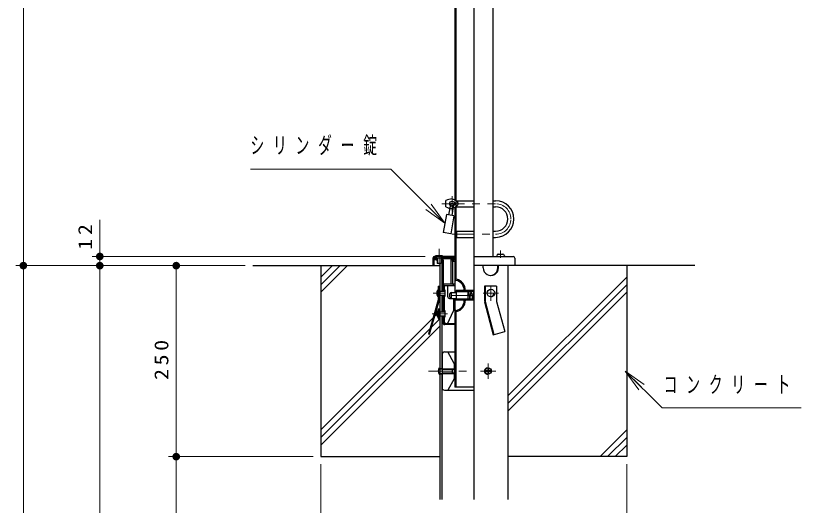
# Model space of a CAD drawing. Units: millimetres on the paper, scale 1:10. Extents: x -365 to 12, y -47 to 257.
# Drawn here: x -293.7 to -190.9, y 122.1 to 186.2 of the extents above; entities that cross this region are included whole.
import ezdxf

# ---------------------------------------------------------------- set-up
doc = ezdxf.new("R2010")
doc.units = ezdxf.units.MM
doc.linetypes.add('USER2', pattern=[6, 3, -1, 1, -1])
doc.layers.add('LY_1', color=3, linetype='Continuous', lineweight=25)
doc.styles.add('ＭＳ ゴシック', font='')
doc.styles.get('ＭＳ ゴシック').set_extended_font_data('MS Gothic')

# ---------------------------------------------------------------- blocks, each defined once
blk = doc.blocks.new('filled_dot')
at = {"color": 0, "linetype": 'Continuous', "lineweight": -2, "const_width": 1.25}
blk.add_lwpolyline([(-0.625, 0, 1), (0.625, 0, 1)], format="xyb", close=True, dxfattribs=at)

msp = doc.modelspace()

# ---------------------------------------------------------------- linework, layer by layer
at = {"layer": 'LY_1'}
for p, q in [((-233.754, 229.604), (-233.754, 122.871)), ((-236.254, 214.654), (-236.254, 162.074)), ((-236.104, 214.654), (-236.104, 161.974)), ((-231.254, 214.654), (-231.254, 154.674)), ((-237.404, 161.154), (-237.404, 162.004)), ((-236.794, 161.484), (-237.044, 160.104)), ((-236.404, 161.414), (-236.644, 160.034)), ((-236.599, 162.201), (-236.47, 162.168)), ((-236.47, 162.168), (-236.345, 162.121)), ((-236.345, 162.121), (-236.226, 162.059)), ((-236.254, 162.224), (-236.104, 162.224)), ((-236.226, 162.059), (-236.114, 161.987)), ((-236.114, 161.987), (-236.008, 161.905)), ((-236.104, 161.974), (-233.754, 161.974)), ((-236.104, 161.874), (-236.104, 161.574)), ((-236.104, 161.574), (-236.104, 161.274)), ((-236.008, 161.905), (-235.912, 161.812)), ((-235.912, 161.812), (-235.834, 161.704)), ((-235.834, 161.448), (-235.912, 161.34)), ((-235.835, 161.704), (-235.799, 161.576)), ((-235.799, 161.576), (-235.834, 161.448)), ((-231.254, 161.974), (-230.904, 161.974)), ((-236.47, 160.984), (-236.599, 160.951)), ((-236.345, 161.031), (-236.47, 160.984)), ((-236.226, 161.093), (-236.345, 161.031)), ((-236.254, 161.084), (-236.254, 149.974)), ((-236.254, 160.924), (-236.104, 160.924)), ((-236.114, 161.165), (-236.226, 161.093)), ((-236.008, 161.247), (-236.114, 161.165)), ((-236.104, 161.174), (-236.104, 151.794)), ((-236.104, 161.174), (-233.754, 161.174)), ((-235.912, 161.34), (-236.008, 161.247)), ((-231.254, 161.174), (-230.904, 161.174)), ((-237.334, 160.164), (-237.754, 157.794)), ((-236.354, 159.984), (-237.334, 160.164)), ((-236.354, 159.984), (-236.764, 157.624)), ((-236.764, 157.624), (-237.754, 157.794)), ((-236.004, 157.974), (-236.104, 157.874)), ((-236.004, 157.174), (-236.104, 157.274)), ((-236.004, 157.974), (-236.004, 157.174)), ((-236.004, 157.974), (-233.754, 157.974)), ((-231.254, 157.974), (-230.904, 157.974)), ((-236.004, 157.174), (-233.754, 157.174)), ((-231.254, 157.174), (-230.904, 157.174)), ((-239.104, 154.454), (-239.104, 153.474)), ((-238.984, 154.454), (-238.984, 153.474)), ((-238.554, 154.374), (-238.954, 154.374)), ((-238.954, 154.374), (-238.954, 154.254)), ((-238.674, 154.254), (-238.954, 154.254)), ((-238.844, 154.674), (-238.884, 154.674)), ((-238.844, 154.554), (-238.884, 154.554)), ((-238.844, 154.554), (-238.664, 154.374)), ((-238.764, 154.644), (-238.604, 154.474)), ((-238.754, 154.674), (-238.754, 154.774)), ((-237.854, 154.774), (-238.754, 154.774)), ((-238.754, 154.674), (-238.554, 154.474)), ((-237.854, 154.674), (-238.754, 154.674)), ((-238.674, 154.254), (-238.674, 154.174)), ((-238.554, 154.174), (-238.674, 154.174)), ((-238.604, 154.474), (-238.004, 154.474)), ((-238.554, 154.474), (-238.554, 153.774)), ((-238.554, 154.254), (-238.554, 154.174)), ((-237.854, 154.674), (-238.054, 154.474)), ((-238.054, 154.474), (-238.054, 153.774)), ((-236.434, 154.374), (-238.054, 154.374)), ((-238.054, 154.254), (-238.054, 154.174)), ((-238.054, 154.174), (-237.934, 154.174)), ((-237.834, 154.644), (-238.004, 154.474)), ((-237.754, 154.554), (-237.934, 154.374)), ((-237.934, 154.254), (-237.874, 154.254)), ((-237.934, 154.254), (-237.934, 154.174)), ((-237.934, 154.174), (-237.934, 150.124)), ((-237.874, 154.254), (-237.874, 150.124)), ((-237.854, 154.674), (-237.854, 154.774)), ((-236.254, 154.674), (-237.754, 154.674)), ((-236.524, 154.554), (-237.754, 154.554)), ((-237.754, 154.254), (-237.754, 150.124)), ((-236.754, 154.274), (-236.754, 151.074)), ((-236.754, 154.274), (-236.464, 154.274)), ((-236.554, 154.274), (-236.554, 151.074)), ((-236.524, 154.074), (-236.424, 154.424)), ((-236.404, 154.044), (-236.304, 154.394)), ((-236.344, 154.274), (-236.254, 154.274)), ((-236.254, 154.554), (-236.324, 154.554)), ((-236.314, 154.374), (-236.254, 154.374)), ((-233.754, 154.674), (-228.624, 154.674)), ((-230.754, 154.774), (-230.754, 154.674)), ((-230.554, 154.974), (-229.954, 154.974)), ((-229.754, 154.774), (-229.754, 154.674)), ((-228.404, 154.454), (-228.404, 153.474)), ((-262.684, 153.474), (-238.204, 153.474)), ((-253.754, 153.474), (-253.754, 128.474)), ((-238.054, 153.774), (-238.554, 153.774)), ((-238.204, 153.774), (-238.204, 122.871)), ((-236.524, 154.074), (-236.404, 154.044)), ((-236.404, 154.044), (-236.254, 154.044)), ((-204.824, 153.474), (-233.754, 153.474)), ((-232.524, 153.174), (-232.524, 153.474)), ((-230.624, 153.174), (-230.624, 153.474)), ((-230.524, 153.174), (-230.524, 153.474)), ((-229.304, 153.474), (-229.304, 122.871)), ((-213.754, 153.474), (-213.754, 128.474)), ((-237.704, 151.074), (-236.474, 151.074)), ((-237.704, 151.074), (-237.704, 150.874)), ((-236.474, 151.074), (-236.254, 151.074)), ((-236.474, 151.074), (-236.474, 150.874)), ((-238.504, 150.274), (-238.404, 150.274)), ((-238.404, 150.774), (-238.404, 148.994)), ((-238.404, 150.774), (-238.304, 150.774)), ((-238.304, 150.774), (-238.304, 148.974)), ((-238.304, 150.504), (-238.204, 150.504)), ((-238.204, 150.124), (-237.654, 150.124)), ((-237.874, 150.124), (-237.754, 150.124)), ((-237.704, 150.874), (-236.474, 150.874)), ((-237.554, 150.304), (-237.654, 150.124)), ((-237.624, 150.874), (-236.404, 150.874)), ((-237.624, 150.874), (-237.624, 150.194)), ((-237.554, 150.304), (-237.554, 149.444)), ((-237.194, 150.874), (-237.194, 149.474)), ((-236.474, 150.874), (-236.254, 150.874)), ((-236.154, 150.094), (-236.054, 150.214)), ((-236.154, 150.094), (-236.154, 150.034)), ((-233.754, 150.214), (-236.054, 150.214)), ((-233.754, 150.094), (-236.054, 150.094)), ((-236.054, 150.094), (-236.054, 149.064)), ((-236.054, 150.074), (-234.554, 150.074)), ((-235.004, 150.214), (-234.854, 150.214)), ((-234.554, 149.574), (-234.454, 150.094)), ((-234.554, 150.074), (-234.554, 149.074)), ((-234.454, 150.094), (-234.274, 149.064)), ((-234.274, 149.064), (-234.094, 150.094)), ((-234.094, 150.094), (-233.914, 149.064)), ((-232.374, 150.774), (-232.374, 148.774)), ((-230.774, 150.774), (-232.374, 150.774)), ((-232.274, 150.774), (-232.274, 148.774)), ((-230.774, 150.774), (-230.774, 148.774)), ((-238.504, 149.474), (-238.404, 149.474)), ((-238.304, 149.244), (-238.204, 149.244)), ((-238.204, 149.624), (-237.654, 149.624)), ((-237.934, 149.624), (-237.934, 147.424)), ((-237.874, 149.624), (-237.874, 147.424)), ((-237.874, 149.624), (-237.754, 149.624)), ((-237.754, 149.624), (-237.754, 147.424)), ((-237.554, 149.444), (-237.654, 149.624)), ((-237.624, 149.564), (-237.624, 147.494)), ((-236.914, 149.174), (-236.304, 149.174)), ((-236.704, 149.974), (-236.704, 149.174)), ((-236.704, 149.974), (-236.054, 149.974)), ((-236.404, 149.174), (-236.404, 147.574)), ((-236.304, 149.174), (-236.054, 149.174)), ((-236.254, 149.174), (-236.254, 137.574)), ((-236.154, 150.034), (-236.054, 150.034)), ((-236.154, 149.114), (-236.054, 149.114)), ((-236.154, 149.064), (-236.154, 149.114)), ((-236.154, 149.064), (-236.054, 148.944)), ((-236.054, 149.074), (-234.554, 149.074)), ((-233.754, 149.064), (-236.054, 149.064)), ((-233.914, 149.064), (-233.754, 149.994)), ((-238.404, 148.994), (-239.684, 144.484)), ((-238.304, 148.974), (-239.584, 144.454)), ((-233.754, 148.944), (-236.054, 148.944)), ((-235.004, 148.934), (-234.854, 148.934)), ((-232.374, 148.754), (-231.214, 144.434)), ((-232.274, 148.774), (-231.114, 144.454)), ((-230.774, 148.774), (-229.714, 144.834)), ((-238.504, 147.574), (-238.404, 147.574)), ((-238.404, 147.804), (-238.404, 146.544)), ((-238.404, 147.804), (-238.204, 147.804)), ((-238.304, 147.804), (-238.304, 146.544)), ((-238.204, 147.424), (-237.654, 147.424)), ((-237.554, 147.604), (-237.654, 147.424)), ((-237.554, 147.604), (-237.554, 146.744)), ((-237.194, 145.874), (-236.404, 147.574)), ((-236.104, 147.364), (-236.104, 137.574)), ((-238.504, 146.774), (-238.404, 146.774)), ((-238.404, 146.544), (-238.204, 146.544)), ((-238.204, 146.924), (-237.654, 146.924)), ((-237.934, 146.924), (-237.934, 140.024)), ((-237.874, 146.924), (-237.874, 146.074)), ((-237.754, 146.924), (-237.754, 146.074)), ((-237.554, 146.744), (-237.654, 146.924)), ((-237.624, 146.864), (-237.624, 146.174)), ((-236.254, 145.874), (-237.554, 145.874)), ((-236.254, 145.754), (-237.554, 145.754)), ((-236.954, 145.874), (-236.954, 145.754)), ((-239.684, 144.484), (-239.584, 144.454)), ((-231.214, 144.434), (-229.714, 144.834)), ((-237.904, 141.874), (-237.904, 137.474)), ((-237.604, 142.174), (-236.254, 142.174)), ((-236.304, 140.674), (-237.164, 142.174)), ((-238.304, 140.074), (-238.204, 140.074)), ((-238.204, 140.024), (-237.904, 140.024)), ((-238.204, 139.974), (-236.304, 139.974)), ((-237.904, 139.924), (-236.304, 139.924)), ((-236.604, 139.974), (-236.604, 139.374)), ((-236.304, 140.674), (-236.304, 138.674)), ((-236.304, 140.674), (-236.254, 140.674)), ((-231.924, 139.974), (-231.924, 139.724)), ((-231.824, 139.974), (-231.824, 139.724)), ((-238.304, 139.274), (-238.204, 139.274)), ((-238.204, 139.374), (-236.304, 139.374)), ((-238.204, 139.324), (-237.904, 139.324)), ((-237.934, 139.324), (-237.934, 122.871)), ((-237.904, 139.424), (-236.304, 139.424)), ((-231.924, 139.724), (-232.174, 139.724)), ((-231.924, 139.624), (-232.174, 139.624)), ((-231.924, 139.624), (-231.924, 139.384)), ((-231.574, 139.724), (-231.824, 139.724)), ((-231.824, 139.624), (-231.824, 139.384)), ((-231.574, 139.624), (-231.824, 139.624)), ((-236.304, 138.674), (-237.164, 137.174)), ((-236.304, 138.674), (-236.254, 138.674)), ((-237.604, 137.174), (-233.754, 137.174)), ((-233.754, 137.574), (-236.254, 137.574)), ((-253.754, 128.474), (-238.204, 128.474)), ((-213.754, 128.474), (-229.304, 128.474))]:
    msp.add_line(p, q, dxfattribs=at)
at = {"layer": 'LY_1', "color": 7, "lineweight": 13}
for p, q in [((-292.684, 153.474), (-292.684, 226.174)), ((-239.321, 161.509), (-237.553, 159.035)), ((-237.553, 159.035), (-240.028, 160.802)), ((-237.553, 159.035), (-239.674, 161.156)), ((-282.684, 153.474), (-282.684, 159.473)), ((-240.104, 154.674), (-283.684, 154.674)), ((-263.684, 153.474), (-293.684, 153.474)), ((-292.684, 54.474), (-292.684, 153.474)), ((-263.684, 153.474), (-283.684, 153.474)), ((-282.684, 64.474), (-282.684, 153.474)), ((-272.684, 128.474), (-272.684, 153.474)), ((-253.754, 150.974), (-251.254, 153.474)), ((-253.754, 151.964), (-252.244, 153.474)), ((-253.754, 149.984), (-250.264, 153.474)), ((-229.304, 136.414), (-213.754, 151.964)), ((-229.304, 135.424), (-213.754, 150.974)), ((-229.304, 134.434), (-213.754, 149.984)), ((-253.754, 131.964), (-238.204, 147.514)), ((-253.754, 130.974), (-238.204, 146.524)), ((-253.754, 129.984), (-238.204, 145.534)), ((-212.18, 137.198), (-213.947, 139.673)), ((-213.947, 139.673), (-211.473, 137.906)), ((-213.947, 139.673), (-211.826, 137.552)), ((-217.244, 128.474), (-213.754, 131.964)), ((-216.254, 128.474), (-213.754, 130.974)), ((-215.264, 128.474), (-213.754, 129.984)), ((-254.754, 128.474), (-273.684, 128.474)), ((-272.684, 64.474), (-272.684, 128.474)), ((-253.754, 127.474), (-253.754, 117.474)), ((-213.754, 127.474), (-213.754, 117.474))]:
    msp.add_line(p, q, dxfattribs=at)
at = {"layer": 'LY_1', "color": 7, "linetype": 'USER2', "lineweight": 13}
for p, q in [((-236.604, 162.574), (-236.604, 160.574)), ((-237.954, 161.574), (-230.904, 161.574)), ((-236.644, 157.574), (-230.874, 157.574)), ((-238.304, 155.674), (-238.304, 153.674)), ((-230.254, 155.474), (-230.254, 154.474)), ((-231.524, 150.874), (-231.524, 148.874)), ((-239.064, 149.874), (-237.454, 149.874)), ((-233.754, 149.574), (-237.504, 149.574)), ((-230.524, 149.874), (-232.524, 149.874)), ((-239.204, 147.174), (-237.204, 147.174)), ((-231.874, 140.674), (-231.874, 138.674)), ((-239.694, 139.674), (-233.754, 139.674)), ((-230.874, 139.674), (-232.874, 139.674))]:
    msp.add_line(p, q, dxfattribs=at)
at = {"layer": 'LY_1', "color": 7, "lineweight": 13}
for points in [[(-237.553, 159.035), (-244.624, 166.106), (-262.98, 166.106)], [(-213.947, 139.673), (-209.124, 134.85), (-190.913, 134.85)]]:
    msp.add_lwpolyline(points, dxfattribs=at)
at = {"layer": 'LY_1'}
for centre, radius in [((-236.599, 161.576), 0.325), ((-236.599, 161.451), 0.2), ((-231.524, 149.876), 0.5), ((-231.874, 139.676), 0.4)]:
    msp.add_circle(centre, radius, dxfattribs=at)
for centre, radius, start, end in [((-236.599, 160.501), 1.7, 89.99998, 118.07236), ((-230.899, 159.576), 2.4, 0, 89.99998), ((-236.599, 162.651), 1.7, 241.92739, 270.00002), ((-230.899, 159.576), 1.6, 0, 89.99998), ((-230.899, 159.576), 1.6, 270.00002, 0), ((-230.899, 159.576), 2.4, 270.00002, 0), ((-238.879, 154.456), 0.22, 90, 179.99998), ((-238.879, 154.456), 0.1, 90, 179.99998), ((-238.849, 154.556), 0.12, 45, 89.99998), ((-238.669, 154.256), 0.12, 0, 89.99998), ((-237.929, 154.256), 0.12, 90, 179.99998), ((-237.874, 154.256), 0.12, 0, 89.99998), ((-237.749, 154.556), 0.12, 89.99998, 135.00001), ((-236.519, 154.456), 0.22, 343.98801, 89.99998), ((-236.519, 154.456), 0.1, 343.98615, 89.99998), ((-230.549, 154.776), 0.2, 90, 179.99998), ((-229.949, 154.776), 0.2, 0, 89.99998), ((-228.619, 154.456), 0.22, 0, 89.99998), ((-231.524, 153.176), 1, 179.99998, 0.00001), ((-231.624, 153.176), 1, 272.86616, 0), ((-235.999, 151.789), 0.25, 179.99998, 256.94259), ((-235.999, 151.789), 0.1, 179.99998, 256.94344), ((-236.364, 150.216), 1.365, 0, 76.94242), ((-236.364, 150.216), 1.515, 0, 76.94251), ((-237.749, 149.876), 0.85, 151.92791, 208.0721), ((-236.894, 149.476), 0.3, 179.99998, 270.00003), ((-236.499, 149.576), 0.45, 116.38783, 243.61219), ((-231.624, 149.876), 0.5, 275.73947, 0), ((-236.364, 148.936), 1.365, 283.05758, 0), ((-236.364, 148.936), 1.515, 283.05749, 0), ((-237.749, 147.176), 0.85, 151.92791, 208.0721), ((-235.999, 147.363), 0.25, 103.05744, 179.99998), ((-235.999, 147.363), 0.1, 103.05659, 179.99998), ((-237.554, 146.076), 0.32, 179.99998, 270.00003), ((-237.554, 146.076), 0.2, 179.99998, 270.00003), ((-237.319, 146.176), 0.3, 179.99998, 270.00003), ((-237.599, 141.876), 0.3, 90, 179.99998), ((-237.549, 139.676), 0.85, 151.92791, 208.0721), ((-231.974, 139.676), 0.4, 82.81888, 277.18113), ((-231.874, 139.676), 0.3, 80.40545, 99.59457), ((-231.874, 139.676), 0.3, 170.40547, 189.59454), ((-231.874, 139.676), 0.3, 260.40543, 279.59455), ((-231.874, 139.676), 0.3, 0, 9.59455), ((-231.874, 139.676), 0.3, 350.40545, 0), ((-237.599, 137.476), 0.3, 179.99998, 270.00003)]:
    msp.add_arc(centre, radius, start, end, dxfattribs=at)
at = {"layer": 'LY_1', "color": 7, "linetype": 'USER2', "lineweight": 13}
for start, end in [(0, 89.99998), (270.00002, 0)]:
    msp.add_arc((-230.899, 159.576), 2, start, end, dxfattribs=at)

# ---------------------------------------------------------------- block references
at = {"layer": 'LY_1', "color": 7, "lineweight": 13, "xscale": 0.4, "yscale": 0.4}
for p, rotation in [((-282.684, 154.674), 270), ((-292.684, 153.474), 90), ((-292.684, 153.474), 270), ((-282.684, 153.474), 270), ((-282.684, 153.474), 90), ((-272.684, 153.474), 270), ((-272.684, 128.474), 90), ((-272.684, 128.474), 270)]:
    msp.add_blockref('filled_dot', p, dxfattribs=dict(at, rotation=rotation))

# ---------------------------------------------------------------- texts
at = {"layer": 'LY_1', "color": 7, "char_height": 2.199, "attachment_point": 4, "style": 'ＭＳ ゴシック'}
for s, insert in [('\\T1.64;\\W0.6;シリンダー錠', (-262.98, 169.106)), ('\\T1.64;\\W0.6;コンクリート', (-208.913, 137.85))]:
    msp.add_mtext(s, dxfattribs=dict(at, insert=insert))
at = {"layer": 'LY_1', "color": 7, "char_height": 1.833, "attachment_point": 8, "rotation": 90, "style": 'ＭＳ ゴシック'}
for s, insert in [('\\T1.34;\\W1.15;12', (-283.684, 157.473)), ('\\T1.33;\\W1.15;250', (-273.684, 141.366))]:
    msp.add_mtext(s, dxfattribs=dict(at, insert=insert))

doc.saveas('drawing.dxf')
